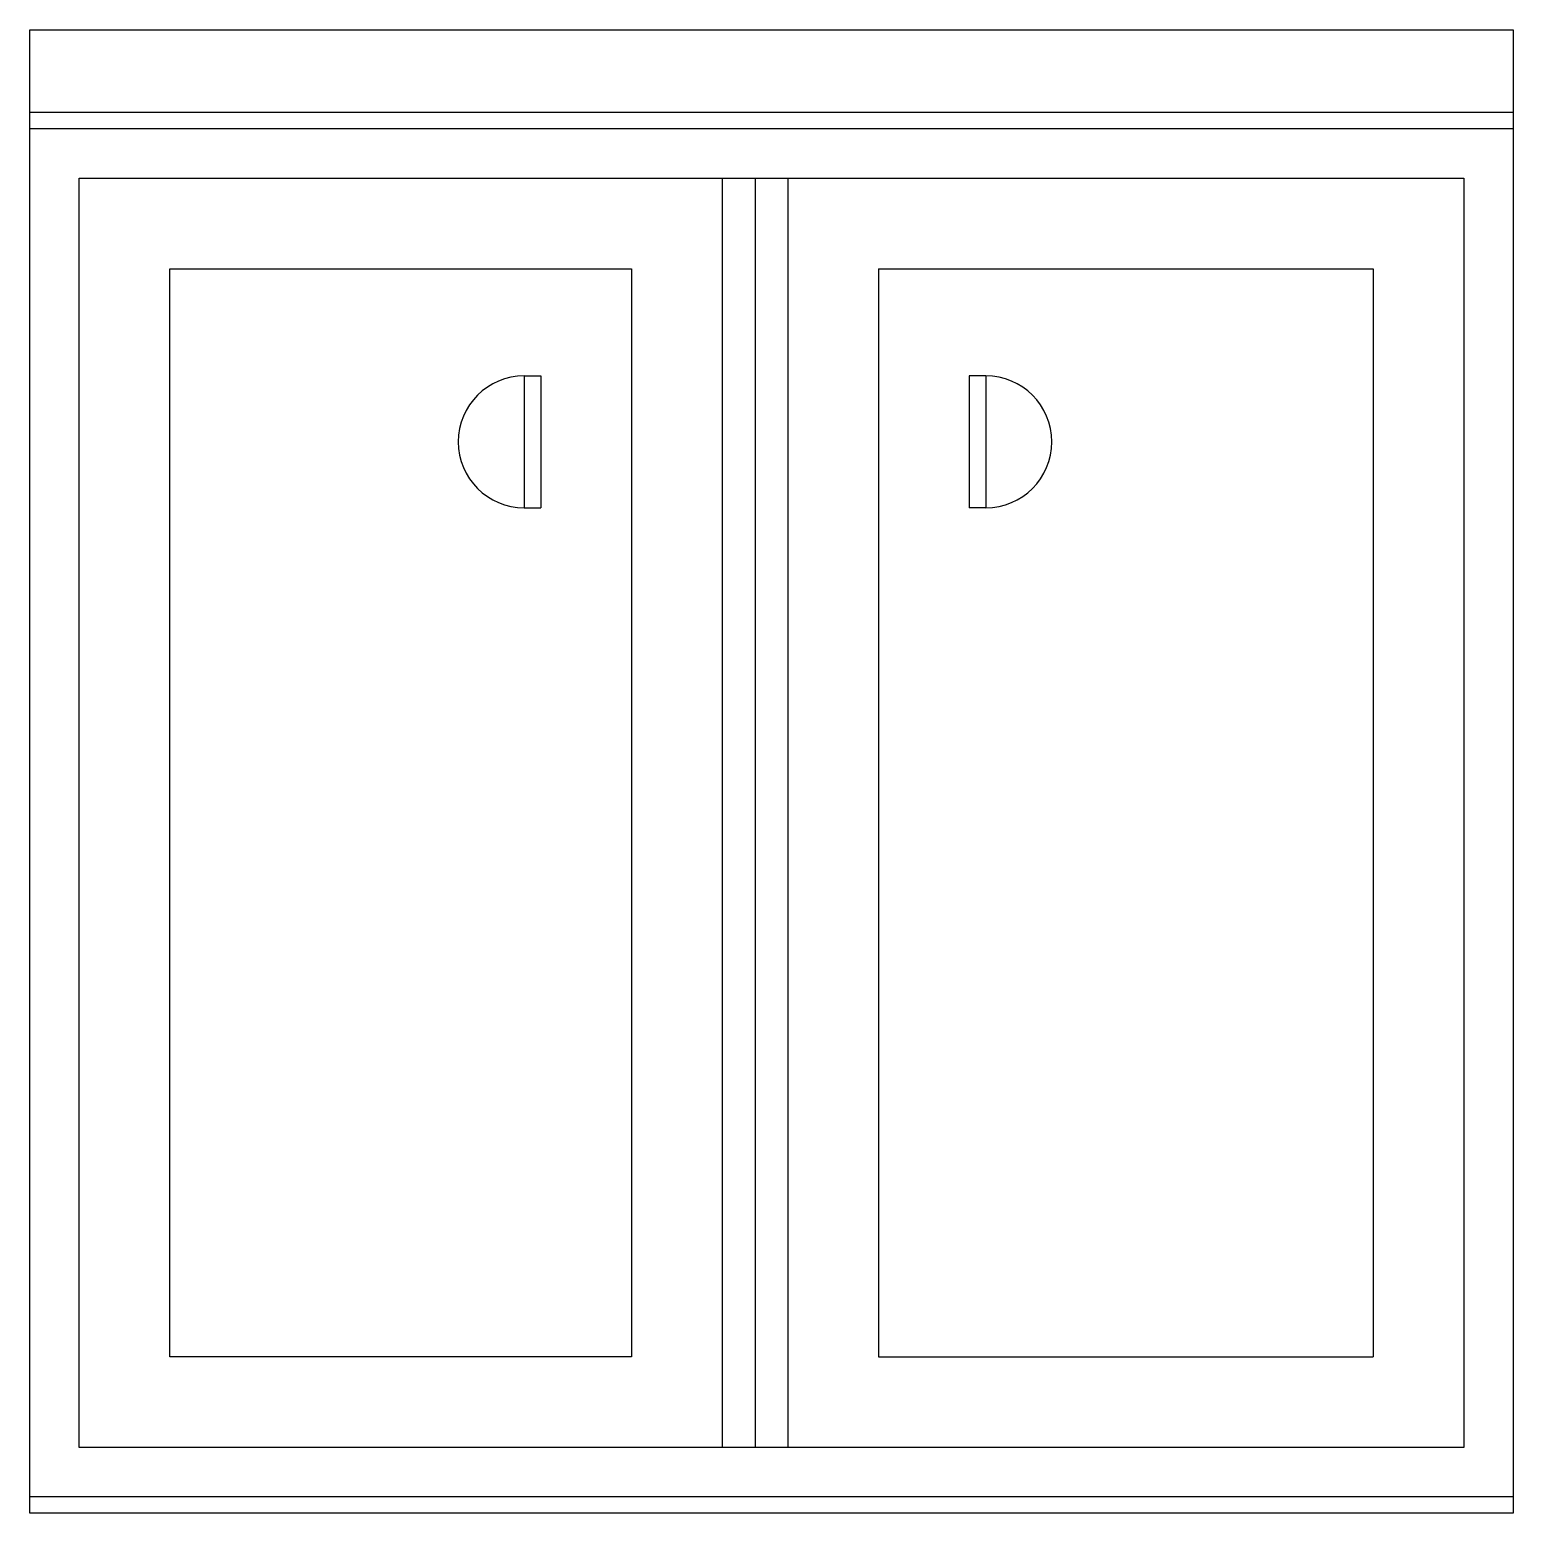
# Model space of a CAD drawing. Extents: x 0 to 90, y 0 to 90.
import ezdxf

# ---------------------------------------------------------------- set-up
doc = ezdxf.new("R2010")
doc.units = 0
doc.header["$LTSCALE"] = 50
doc.header["$MEASUREMENT"] = 0
doc.layers.get('0').update_dxf_attribs({"linetype": 'CONTINUOUS'})

msp = doc.modelspace()

# ---------------------------------------------------------------- linework, layer by layer
at = {"color": 0, "linetype": 'ByBlock'}
for p, q in [((0, 0), (0, 90)), ((0, 90), (90, 90)), ((90, 90), (90, 0)), ((0, 85), (90, 85)), ((0, 84), (90, 84)), ((3, 4), (3, 81)), ((3, 81), (87, 81)), ((42, 81), (42, 4)), ((44, 81), (44, 4)), ((46, 81), (46, 4)), ((87, 81), (87, 4)), ((8.5, 9.5), (8.5, 75.5)), ((8.5, 75.5), (36.5, 75.5)), ((36.5, 75.5), (36.5, 9.5)), ((51.5, 75.5), (81.5, 75.5)), ((51.5, 75.5), (51.5, 9.495)), ((81.5, 75.5), (81.5, 9.495)), ((30, 69), (30, 61)), ((30, 69), (31, 69)), ((31, 69), (31, 61)), ((57, 69), (57, 61)), ((58, 69), (57, 69)), ((58, 69), (58, 61)), ((30, 61), (31, 61)), ((58, 61), (57, 61)), ((36.5, 9.5), (8.5, 9.5)), ((51.5, 9.495), (81.5, 9.495)), ((87, 4), (3, 4)), ((90, 1), (0, 1)), ((90, 0), (0, 0))]:
    msp.add_line(p, q, dxfattribs=at)
for centre, start, end in [((30, 65), 90, 270), ((58, 65), 270, 90)]:
    msp.add_arc(centre, 4, start, end, dxfattribs=at)

doc.saveas('drawing.dxf')
